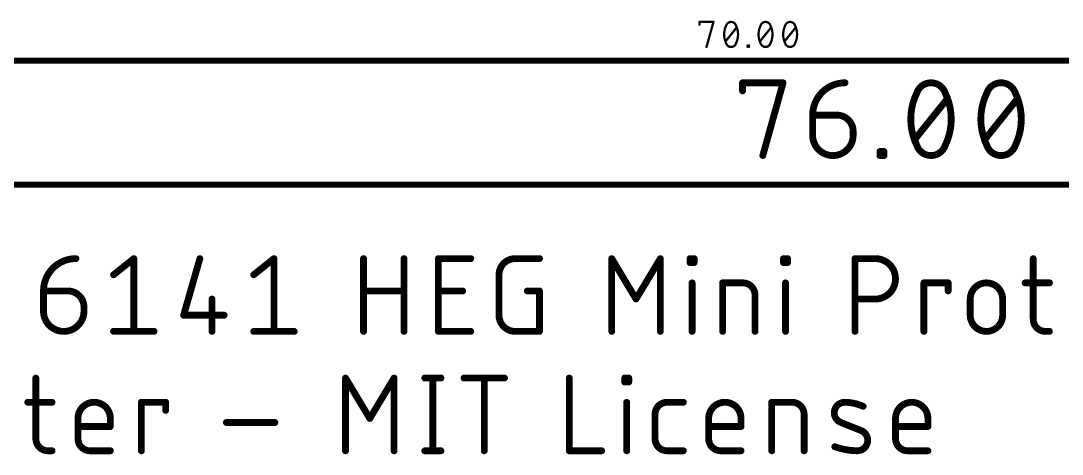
# Model space of a CAD drawing. Extents: x 121.2 to 197.3, y 1.3 to 32.2.
# Drawn here: x 140.04 to 163.27, y 1.32 to 11 of the extents above; entities that cross this region are included whole.
import ezdxf

# ---------------------------------------------------------------- set-up
doc = ezdxf.new("R2010")
doc.units = 0
doc.layers.add('47', color=253, linetype='CONTINUOUS')
doc.layers.add('48', color=253, linetype='CONTINUOUS')

msp = doc.modelspace()

# ---------------------------------------------------------------- linework, layer by layer
at = {"layer": '47'}
for points, const_width in [([(155.1839, 10.9137), (155.1839, 10.9758)], 0.0508), ([(155.1839, 10.9758), (155.4943, 10.9758)], 0.0508), ([(155.4943, 10.9758), (155.3391, 10.417)], 0.0508), ([(155.7635, 10.5412), (156.0119, 10.8516)], 0.0508), ([(156.5316, 10.5412), (156.78, 10.8516)], 0.0508), ([(157.0803, 10.5412), (157.3286, 10.8516)], 0.0508), ([(156.2562, 10.417), (156.2562, 10.448)], 0.0508), ([(156.2562, 10.448), (156.2873, 10.448)], 0.0508), ([(156.2873, 10.448), (156.2873, 10.417)], 0.0508), ([(156.2873, 10.417), (156.2562, 10.417)], 0.0508), ([(121.3246, 10.1092), (191.197, 10.1092)], 0.13), ([(156.1436, 9.4363), (156.1436, 9.6169)], 0.1524), ([(156.1436, 9.6169), (157.0467, 9.6169)], 0.1524), ([(157.0467, 9.6169), (156.5952, 7.9913)], 0.1524), ([(159.9854, 8.3525), (160.7079, 9.2557)], 0.1524), ([(161.5485, 8.3525), (162.271, 9.2557)], 0.1524), ([(157.7067, 8.8944), (158.2486, 8.8944)], 0.1524), ([(157.7067, 8.4429), (157.7067, 8.8944)], 0.1524), ([(158.6098, 8.5332), (158.6098, 8.4429)], 0.1524), ([(159.2073, 7.9913), (159.2073, 8.0816)], 0.1524), ([(159.2073, 8.0816), (159.2976, 8.0816)], 0.1524), ([(159.2976, 8.0816), (159.2976, 7.9913)], 0.1524), ([(159.2976, 7.9913), (159.2073, 7.9913)], 0.1524), ([(197.1922, 7.3406), (121.3246, 7.3406)], 0.13)]:
    msp.add_lwpolyline(points, dxfattribs=dict(at, const_width=const_width))
for points, const_width in [([(155.1966, 10.9758, 1), (155.1712, 10.9758)], 0.0254), ([(155.1839, 10.9885, 1), (155.1839, 10.9631)], 0.0254), ([(155.1712, 10.9137, 1), (155.1966, 10.9137)], 0.0254), ([(155.5065, 10.9724, 1), (155.4821, 10.9792)], 0.0254), ([(155.4943, 10.9631, 1), (155.4943, 10.9885)], 0.0254), ([(155.7791, 10.8982, 0.1139), (155.7325, 10.6964)], 0.0508), ([(155.8877, 10.9758, 0.3205), (155.7791, 10.8982)], 0.0508), ([(155.7905, 10.8926, 1), (155.7676, 10.9038)], 0.0254), ([(155.9964, 10.8982, 0.3205), (155.8877, 10.9758)], 0.0508), ([(155.8877, 10.9885, 1), (155.8877, 10.9631)], 0.0254), ([(155.8877, 10.9631, 1), (155.8877, 10.9885)], 0.0254), ([(156.0429, 10.6964, 0.1139), (155.9964, 10.8982)], 0.0508), ([(156.0078, 10.9038, 1), (155.985, 10.8926)], 0.0254), ([(156.5471, 10.8982, 0.1139), (156.5006, 10.6964)], 0.0508), ([(156.6558, 10.9758, 0.3205), (156.5471, 10.8982)], 0.0508), ([(156.5586, 10.8926, 1), (156.5357, 10.9038)], 0.0254), ([(156.7645, 10.8982, 0.3205), (156.6558, 10.9758)], 0.0508), ([(156.6558, 10.9885, 1), (156.6558, 10.9631)], 0.0254), ([(156.6558, 10.9631, 1), (156.6558, 10.9885)], 0.0254), ([(156.7759, 10.9038, 1), (156.753, 10.8926)], 0.0254), ([(156.811, 10.6964, 0.1139), (156.7645, 10.8982)], 0.0508), ([(157.0958, 10.8982, 0.1139), (157.0492, 10.6964)], 0.0508), ([(157.2044, 10.9758, 0.3205), (157.0958, 10.8982)], 0.0508), ([(157.1072, 10.8926, 1), (157.0844, 10.9038)], 0.0254), ([(157.3131, 10.8982, 0.3205), (157.2044, 10.9758)], 0.0508), ([(157.2044, 10.9885, 1), (157.2044, 10.9631)], 0.0254), ([(157.2044, 10.9631, 1), (157.2044, 10.9885)], 0.0254), ([(157.3597, 10.6964, 0.1139), (157.3131, 10.8982)], 0.0508), ([(157.3245, 10.9038, 1), (157.3017, 10.8926)], 0.0254), ([(155.7325, 10.6964, 0.1139), (155.7791, 10.4946)], 0.0508), ([(155.7452, 10.6964, 1), (155.7198, 10.6964)], 0.0254), ([(155.7198, 10.6964, 1), (155.7452, 10.6964)], 0.0254), ([(155.767, 10.9023, 1), (155.7911, 10.8941)], 0.0254), ([(155.9964, 10.4946, 0.1139), (156.0429, 10.6964)], 0.0508), ([(155.9844, 10.8941, 1), (156.0084, 10.9023)], 0.0254), ([(156.0218, 10.8437, 1), (156.002, 10.8596)], 0.0254), ([(156.0556, 10.6964, 1), (156.0302, 10.6964)], 0.0254), ([(156.0302, 10.6964, 1), (156.0556, 10.6964)], 0.0254), ([(156.5006, 10.6964, 0.1139), (156.5471, 10.4946)], 0.0508), ([(156.5133, 10.6964, 1), (156.4879, 10.6964)], 0.0254), ([(156.4879, 10.6964, 1), (156.5133, 10.6964)], 0.0254), ([(156.5351, 10.9023, 1), (156.5592, 10.8941)], 0.0254), ([(156.7645, 10.4946, 0.1139), (156.811, 10.6964)], 0.0508), ([(156.7524, 10.8941, 1), (156.7765, 10.9023)], 0.0254), ([(156.7899, 10.8437, 1), (156.7701, 10.8596)], 0.0254), ([(156.8237, 10.6964, 1), (156.7983, 10.6964)], 0.0254), ([(156.7983, 10.6964, 1), (156.8237, 10.6964)], 0.0254), ([(157.0492, 10.6964, 0.1139), (157.0958, 10.4946)], 0.0508), ([(157.0619, 10.6964, 1), (157.0365, 10.6964)], 0.0254), ([(157.0365, 10.6964, 1), (157.0619, 10.6964)], 0.0254), ([(157.0838, 10.9023, 1), (157.1078, 10.8941)], 0.0254), ([(157.3131, 10.4946, 0.1139), (157.3597, 10.6964)], 0.0508), ([(157.3011, 10.8941, 1), (157.3251, 10.9023)], 0.0254), ([(157.3385, 10.8437, 1), (157.3187, 10.8596)], 0.0254), ([(157.3724, 10.6964, 1), (157.347, 10.6964)], 0.0254), ([(157.347, 10.6964, 1), (157.3724, 10.6964)], 0.0254), ([(155.7536, 10.5491, 1), (155.7735, 10.5332)], 0.0254), ([(155.7911, 10.4987, 1), (155.767, 10.4905)], 0.0254), ([(155.7791, 10.4946, 0.3205), (155.8877, 10.417)], 0.0508), ([(155.7676, 10.489, 1), (155.7905, 10.5002)], 0.0254), ([(155.8877, 10.417, 0.3205), (155.9964, 10.4946)], 0.0508), ([(155.985, 10.5002, 1), (156.0078, 10.489)], 0.0254), ([(156.0084, 10.4905, 1), (155.9844, 10.4987)], 0.0254), ([(156.2689, 10.448, 1), (156.2435, 10.448)], 0.0254), ([(156.2562, 10.4607, 1), (156.2562, 10.4353)], 0.0254), ([(156.3, 10.448, 1), (156.2746, 10.448)], 0.0254), ([(156.2873, 10.4353, 1), (156.2873, 10.4607)], 0.0254), ([(156.5217, 10.5491, 1), (156.5415, 10.5332)], 0.0254), ([(156.5471, 10.4946, 0.3205), (156.6558, 10.417)], 0.0508), ([(156.5592, 10.4987, 1), (156.5351, 10.4905)], 0.0254), ([(156.5357, 10.489, 1), (156.5586, 10.5002)], 0.0254), ([(156.6558, 10.417, 0.3205), (156.7645, 10.4946)], 0.0508), ([(156.753, 10.5002, 1), (156.7759, 10.489)], 0.0254), ([(156.7765, 10.4905, 1), (156.7524, 10.4987)], 0.0254), ([(157.0703, 10.5491, 1), (157.0902, 10.5332)], 0.0254), ([(157.0958, 10.4946, 0.3205), (157.2044, 10.417)], 0.0508), ([(157.1078, 10.4987, 1), (157.0838, 10.4905)], 0.0254), ([(157.0844, 10.489, 1), (157.1072, 10.5002)], 0.0254), ([(157.2044, 10.417, 0.3205), (157.3131, 10.4946)], 0.0508), ([(157.3017, 10.5002, 1), (157.3245, 10.489)], 0.0254), ([(157.3251, 10.4905, 1), (157.3011, 10.4987)], 0.0254), ([(155.3268, 10.4204, 1), (155.3513, 10.4136)], 0.0254), ([(155.8877, 10.4297, 1), (155.8877, 10.4043)], 0.0254), ([(155.8877, 10.4043, 1), (155.8877, 10.4297)], 0.0254), ([(156.2562, 10.4297, 1), (156.2562, 10.4043)], 0.0254), ([(156.2435, 10.417, 1), (156.2689, 10.417)], 0.0254), ([(156.2746, 10.417, 1), (156.3, 10.417)], 0.0254), ([(156.2873, 10.4043, 1), (156.2873, 10.4297)], 0.0254), ([(156.6558, 10.4297, 1), (156.6558, 10.4043)], 0.0254), ([(156.6558, 10.4043, 1), (156.6558, 10.4297)], 0.0254), ([(157.2044, 10.4297, 1), (157.2044, 10.4043)], 0.0254), ([(157.2044, 10.4043, 1), (157.2044, 10.4297)], 0.0254), ([(156.1817, 9.6169, 1), (156.1055, 9.6169)], 0.0762), ([(156.1436, 9.655, 1), (156.1436, 9.5788)], 0.0762), ([(157.0834, 9.6067, 1), (157.01, 9.6271)], 0.0762), ([(157.0467, 9.5788, 1), (157.0467, 9.655)], 0.0762), ([(158.4292, 9.6169, 0.4142), (157.7067, 8.8944)], 0.1524), ([(158.4292, 9.5788, 1), (158.4292, 9.655)], 0.0762), ([(160.3466, 9.6169, 0.3205), (160.0306, 9.3911)], 0.1524), ([(160.6627, 9.3911, 0.3205), (160.3466, 9.6169)], 0.1524), ([(160.3466, 9.655, 1), (160.3466, 9.5788)], 0.0762), ([(160.3466, 9.5788, 1), (160.3466, 9.655)], 0.0762), ([(161.9098, 9.6169, 0.3205), (161.5937, 9.3911)], 0.1524), ([(162.2259, 9.3911, 0.3205), (161.9098, 9.6169)], 0.1524), ([(161.9098, 9.655, 1), (161.9098, 9.5788)], 0.0762), ([(161.9098, 9.5788, 1), (161.9098, 9.655)], 0.0762), ([(156.1055, 9.4363, 1), (156.1817, 9.4363)], 0.0762), ([(160.0306, 9.3911, 0.1139), (159.8951, 8.8041)], 0.1524), ([(159.9945, 9.4035, 1), (160.0666, 9.3788)], 0.0762), ([(160.0648, 9.3744, 1), (159.9963, 9.4078)], 0.0762), ([(160.7982, 8.8041, 0.1139), (160.6627, 9.3911)], 0.1524), ([(160.697, 9.4078, 1), (160.6285, 9.3744)], 0.0762), ([(160.6267, 9.3788, 1), (160.6988, 9.4035)], 0.0762), ([(160.7376, 9.2319, 1), (160.6781, 9.2795)], 0.0762), ([(161.5937, 9.3911, 0.1139), (161.4582, 8.8041)], 0.1524), ([(161.5576, 9.4035, 1), (161.6297, 9.3788)], 0.0762), ([(161.6279, 9.3744, 1), (161.5594, 9.4078)], 0.0762), ([(162.2601, 9.4078, 1), (162.1916, 9.3744)], 0.0762), ([(162.3613, 8.8041, 0.1139), (162.2259, 9.3911)], 0.1524), ([(162.1898, 9.3788, 1), (162.2619, 9.4035)], 0.0762), ([(162.3008, 9.2319, 1), (162.2413, 9.2795)], 0.0762), ([(157.7067, 8.9325, 1), (157.7067, 8.8563)], 0.0762), ([(157.7448, 8.8944, 1), (157.6686, 8.8944)], 0.0762), ([(157.6686, 8.8944, 1), (157.7448, 8.8944)], 0.0762), ([(158.6098, 8.5332, 0.4142), (158.2486, 8.8944)], 0.1524), ([(158.2486, 8.9325, 1), (158.2486, 8.8563)], 0.0762), ([(158.2486, 8.8563, 1), (158.2486, 8.9325)], 0.0762), ([(159.8951, 8.8041, 0.1139), (160.0306, 8.2171)], 0.1524), ([(159.9332, 8.8041, 1), (159.857, 8.8041)], 0.0762), ([(159.857, 8.8041, 1), (159.9332, 8.8041)], 0.0762), ([(160.6627, 8.2171, 0.1139), (160.7982, 8.8041)], 0.1524), ([(160.8363, 8.8041, 1), (160.7601, 8.8041)], 0.0762), ([(160.7601, 8.8041, 1), (160.8363, 8.8041)], 0.0762), ([(161.4582, 8.8041, 0.1139), (161.5937, 8.2171)], 0.1524), ([(161.4963, 8.8041, 1), (161.4201, 8.8041)], 0.0762), ([(161.4201, 8.8041, 1), (161.4963, 8.8041)], 0.0762), ([(162.2259, 8.2171, 0.1139), (162.3613, 8.8041)], 0.1524), ([(162.3994, 8.8041, 1), (162.3232, 8.8041)], 0.0762), ([(162.3232, 8.8041, 1), (162.3994, 8.8041)], 0.0762), ([(158.6479, 8.5332, 1), (158.5717, 8.5332)], 0.0762), ([(157.7067, 8.4429, 1), (158.6098, 8.4429)], 0.1524), ([(157.7448, 8.4429, 1), (157.6686, 8.4429)], 0.0762), ([(157.6686, 8.4429, 1), (157.7448, 8.4429)], 0.0762), ([(158.5717, 8.5332, 1), (158.6479, 8.5332)], 0.0762), ([(158.6479, 8.4429, 1), (158.5717, 8.4429)], 0.0762), ([(158.5717, 8.4429, 1), (158.6479, 8.4429)], 0.0762), ([(159.9556, 8.3763, 1), (160.0152, 8.3287)], 0.0762), ([(161.5188, 8.3763, 1), (161.5783, 8.3287)], 0.0762), ([(159.2454, 8.0816, 1), (159.1692, 8.0816)], 0.0762), ([(159.2073, 8.1197, 1), (159.2073, 8.0435)], 0.0762), ([(159.3357, 8.0816, 1), (159.2595, 8.0816)], 0.0762), ([(159.2976, 8.0435, 1), (159.2976, 8.1197)], 0.0762), ([(160.0666, 8.2294, 1), (159.9945, 8.2047)], 0.0762), ([(160.0306, 8.2171, 0.3205), (160.3466, 7.9913)], 0.1524), ([(159.9963, 8.2004, 1), (160.0648, 8.2338)], 0.0762), ([(160.3466, 7.9913, 0.3205), (160.6627, 8.2171)], 0.1524), ([(160.6285, 8.2338, 1), (160.697, 8.2004)], 0.0762), ([(160.6988, 8.2047, 1), (160.6267, 8.2294)], 0.0762), ([(161.6297, 8.2294, 1), (161.5576, 8.2047)], 0.0762), ([(161.5937, 8.2171, 0.3205), (161.9098, 7.9913)], 0.1524), ([(161.5594, 8.2004, 1), (161.6279, 8.2338)], 0.0762), ([(161.9098, 7.9913, 0.3205), (162.2259, 8.2171)], 0.1524), ([(162.1916, 8.2338, 1), (162.2601, 8.2004)], 0.0762), ([(162.2619, 8.2047, 1), (162.1898, 8.2294)], 0.0762), ([(156.5584, 8.0015, 1), (156.6319, 7.9811)], 0.0762), ([(159.2073, 8.0294, 1), (159.2073, 7.9532)], 0.0762), ([(159.1692, 7.9913, 1), (159.2454, 7.9913)], 0.0762), ([(159.2595, 7.9913, 1), (159.3357, 7.9913)], 0.0762), ([(159.2976, 7.9532, 1), (159.2976, 8.0294)], 0.0762), ([(160.3466, 8.0294, 1), (160.3466, 7.9532)], 0.0762), ([(160.3466, 7.9532, 1), (160.3466, 8.0294)], 0.0762), ([(161.9098, 8.0294, 1), (161.9098, 7.9532)], 0.0762), ([(161.9098, 7.9532, 1), (161.9098, 8.0294)], 0.0762)]:
    msp.add_lwpolyline(points, format="xyb", dxfattribs=dict(at, const_width=const_width))
at = {"layer": '48'}
for points, const_width in [([(141.2729, 5.6896, 0.4142), (140.5504, 4.9671)], 0.1524), ([(141.2729, 5.6515, 1), (141.2729, 5.7277)], 0.0762), ([(142.6032, 5.6896, 1), (142.527, 5.6896)], 0.0762), ([(142.5889, 5.6598, 1), (142.5413, 5.7194)], 0.0762), ([(144.0745, 5.6791, 1), (144.0013, 5.7001)], 0.0762), ([(145.7294, 5.6896, 1), (145.6532, 5.6896)], 0.0762), ([(145.7151, 5.6598, 1), (145.6675, 5.7194)], 0.0762), ([(147.7268, 5.6896, 1), (147.6506, 5.6896)], 0.0762), ([(148.6299, 5.6896, 1), (148.5537, 5.6896)], 0.0762), ([(149.3971, 5.6896, 1), (149.3209, 5.6896)], 0.0762), ([(149.359, 5.7277, 1), (149.359, 5.6515)], 0.0762), ([(150.0815, 5.6515, 1), (150.0815, 5.7277)], 0.0762), ([(151.072, 5.6896, 0.4142), (150.7107, 5.3284)], 0.1524), ([(151.072, 5.7277, 1), (151.072, 5.6515)], 0.0762), ([(151.072, 5.6515, 1), (151.072, 5.7277)], 0.0762), ([(151.6138, 5.6515, 1), (151.6138, 5.7277)], 0.0762), ([(153.2637, 5.6896, 1), (153.1875, 5.6896)], 0.0762), ([(153.2583, 5.7092, 1), (153.1929, 5.67)], 0.0762), ([(154.3474, 5.6896, 1), (154.2713, 5.6896)], 0.0762), ([(154.342, 5.67, 1), (154.2767, 5.7092)], 0.0762), ([(155.0109, 5.6896, 1), (154.9347, 5.6896)], 0.0762), ([(154.9728, 5.7277, 1), (154.9728, 5.6515)], 0.0762), ([(154.9728, 5.6374, 1), (154.9728, 5.5612)], 0.0762), ([(154.9347, 5.5993, 1), (155.0109, 5.5993)], 0.0762), ([(155.1012, 5.6896, 1), (155.025, 5.6896)], 0.0762), ([(155.025, 5.5993, 1), (155.1012, 5.5993)], 0.0762), ([(155.0631, 5.6515, 1), (155.0631, 5.7277)], 0.0762), ([(155.0631, 5.5612, 1), (155.0631, 5.6374)], 0.0762), ([(157.0951, 5.6896, 1), (157.0189, 5.6896)], 0.0762), ([(157.057, 5.7277, 1), (157.057, 5.6515)], 0.0762), ([(157.057, 5.6374, 1), (157.057, 5.5612)], 0.0762), ([(157.0189, 5.5993, 1), (157.0951, 5.5993)], 0.0762), ([(157.1854, 5.6896, 1), (157.1092, 5.6896)], 0.0762), ([(157.1092, 5.5993, 1), (157.1854, 5.5993)], 0.0762), ([(157.1473, 5.6515, 1), (157.1473, 5.7277)], 0.0762), ([(157.1473, 5.5612, 1), (157.1473, 5.6374)], 0.0762), ([(158.6897, 5.6896, 1), (158.6135, 5.6896)], 0.0762), ([(158.6516, 5.7277, 1), (158.6516, 5.6515)], 0.0762), ([(159.1032, 4.7865, 1), (159.1032, 5.6896)], 0.1524), ([(159.1032, 5.7277, 1), (159.1032, 5.6515)], 0.0762), ([(159.1032, 5.6515, 1), (159.1032, 5.7277)], 0.0762), ([(162.6655, 5.6896, 1), (162.5893, 5.6896)], 0.0762), ([(142.0897, 5.3581, 1), (142.1374, 5.2986)], 0.0762), ([(145.216, 5.3581, 1), (145.2636, 5.2986)], 0.0762), ([(150.7488, 5.3284, 1), (150.6726, 5.3284)], 0.0762), ([(150.6726, 5.3284, 1), (150.7488, 5.3284)], 0.0762), ([(155.0561, 5.1477, 1), (154.9799, 5.1477)], 0.0762), ([(155.7369, 5.1477, 1), (155.6607, 5.1477)], 0.0762), ([(155.6988, 5.1858, 1), (155.6988, 5.1096)], 0.0762), ([(156.4213, 4.8768, 0.4142), (156.1504, 5.1477)], 0.1524), ([(156.1504, 5.1858, 1), (156.1504, 5.1096)], 0.0762), ([(156.1504, 5.1096, 1), (156.1504, 5.1858)], 0.0762), ([(157.1402, 5.1477, 1), (157.064, 5.1477)], 0.0762), ([(160.2264, 5.1477, 1), (160.1502, 5.1477)], 0.0762), ([(160.1883, 5.1858, 1), (160.1883, 5.1096)], 0.0762), ([(160.7682, 5.1477, 1), (160.692, 5.1477)], 0.0762), ([(160.7301, 5.1096, 1), (160.7301, 5.1858)], 0.0762), ([(161.9443, 4.7865, 1), (161.2218, 4.7865)], 0.1524), ([(162.4468, 5.1858, 1), (162.4468, 5.1096)], 0.0762), ([(162.9887, 5.1096, 1), (162.9887, 5.1858)], 0.0762), ([(140.5504, 5.0052, 1), (140.5504, 4.929)], 0.0762), ([(140.5885, 4.9671, 1), (140.5123, 4.9671)], 0.0762), ([(140.5123, 4.9671, 1), (140.5885, 4.9671)], 0.0762), ([(141.4535, 4.6059, 0.4142), (141.0923, 4.9671)], 0.1524), ([(141.0923, 5.0052, 1), (141.0923, 4.929)], 0.0762), ([(141.0923, 4.929, 1), (141.0923, 5.0052)], 0.0762), ([(147.6887, 5.0052, 1), (147.6887, 4.929)], 0.0762), ([(148.5918, 4.929, 1), (148.5918, 5.0052)], 0.0762), ([(149.359, 5.0052, 1), (149.359, 4.929)], 0.0762), ([(149.9009, 4.929, 1), (149.9009, 5.0052)], 0.0762), ([(151.3429, 5.0052, 1), (151.3429, 4.929)], 0.0762), ([(151.6519, 4.9671, 1), (151.5757, 4.9671)], 0.0762), ([(151.6138, 4.929, 1), (151.6138, 5.0052)], 0.0762), ([(156.4594, 4.8768, 1), (156.3832, 4.8768)], 0.0762), ([(156.3832, 4.8768, 1), (156.4594, 4.8768)], 0.0762), ([(160.692, 4.9671, 1), (160.7682, 4.9671)], 0.0762), ([(141.4916, 4.6059, 1), (141.4154, 4.6059)], 0.0762), ([(144.3469, 4.7865, 1), (144.2707, 4.7865)], 0.0762), ([(153.7348, 4.8061, 1), (153.8002, 4.7669)], 0.0762), ([(153.7348, 4.7669, 1), (153.8002, 4.8061)], 0.0762), ([(158.6516, 4.8246, 1), (158.6516, 4.7484)], 0.0762), ([(159.1032, 4.8246, 1), (159.1032, 4.7484)], 0.0762), ([(159.1032, 4.7484, 1), (159.1032, 4.8246)], 0.0762), ([(161.2599, 4.7865, 1), (161.1837, 4.7865)], 0.0762), ([(161.1837, 4.7865, 1), (161.2599, 4.7865)], 0.0762), ([(161.9824, 4.7865, 1), (161.9062, 4.7865)], 0.0762), ([(161.9062, 4.7865, 1), (161.9824, 4.7865)], 0.0762), ([(140.5504, 4.5156, 1), (141.4535, 4.5156)], 0.1524), ([(140.5885, 4.5156, 1), (140.5123, 4.5156)], 0.0762), ([(140.5123, 4.5156, 1), (140.5885, 4.5156)], 0.0762), ([(141.4154, 4.6059, 1), (141.4916, 4.6059)], 0.0762), ([(141.4916, 4.5156, 1), (141.4154, 4.5156)], 0.0762), ([(141.4154, 4.5156, 1), (141.4916, 4.5156)], 0.0762), ([(143.64, 4.4357, 1), (143.7133, 4.4148)], 0.0762), ([(143.6767, 4.4633, 1), (143.6767, 4.3871)], 0.0762), ([(144.5798, 4.3871, 1), (144.5798, 4.4633)], 0.0762), ([(150.7107, 4.4252, 0.4142), (151.072, 4.064)], 0.1524), ([(150.7488, 4.4252, 1), (150.6726, 4.4252)], 0.0762), ([(150.6726, 4.4252, 1), (150.7488, 4.4252)], 0.0762), ([(161.2218, 4.4252, 1), (161.9443, 4.4252)], 0.1524), ([(161.2599, 4.4252, 1), (161.1837, 4.4252)], 0.0762), ([(161.1837, 4.4252, 1), (161.2599, 4.4252)], 0.0762), ([(161.9824, 4.4252, 1), (161.9062, 4.4252)], 0.0762), ([(161.9062, 4.4252, 1), (161.9824, 4.4252)], 0.0762), ([(162.6274, 4.3349, 0.4142), (162.8984, 4.064)], 0.1524), ([(162.6655, 4.3349, 1), (162.5893, 4.3349)], 0.0762), ([(162.5893, 4.3349, 1), (162.6655, 4.3349)], 0.0762), ([(142.1136, 4.1021, 1), (142.1136, 4.0259)], 0.0762), ([(142.527, 4.064, 1), (142.6032, 4.064)], 0.0762), ([(143.0167, 4.0259, 1), (143.0167, 4.1021)], 0.0762), ([(144.2707, 4.064, 1), (144.3469, 4.064)], 0.0762), ([(145.2398, 4.1021, 1), (145.2398, 4.0259)], 0.0762), ([(145.6532, 4.064, 1), (145.7294, 4.064)], 0.0762), ([(146.1429, 4.0259, 1), (146.1429, 4.1021)], 0.0762), ([(147.6506, 4.064, 1), (147.7268, 4.064)], 0.0762), ([(148.5537, 4.064, 1), (148.6299, 4.064)], 0.0762), ([(149.359, 4.1021, 1), (149.359, 4.0259)], 0.0762), ([(149.3209, 4.064, 1), (149.3971, 4.064)], 0.0762), ([(150.0815, 4.0259, 1), (150.0815, 4.1021)], 0.0762), ([(151.072, 4.1021, 1), (151.072, 4.0259)], 0.0762), ([(151.072, 4.0259, 1), (151.072, 4.1021)], 0.0762), ([(151.5757, 4.064, 1), (151.6519, 4.064)], 0.0762), ([(151.6138, 4.0259, 1), (151.6138, 4.1021)], 0.0762), ([(153.1875, 4.064, 1), (153.2637, 4.064)], 0.0762), ([(154.2713, 4.064, 1), (154.3474, 4.064)], 0.0762), ([(154.9799, 4.064, 1), (155.0561, 4.064)], 0.0762), ([(155.6607, 4.064, 1), (155.7369, 4.064)], 0.0762), ([(156.3832, 4.064, 1), (156.4594, 4.064)], 0.0762), ([(157.064, 4.064, 1), (157.1402, 4.064)], 0.0762), ([(158.6135, 4.064, 1), (158.6897, 4.064)], 0.0762), ([(160.1502, 4.064, 1), (160.2264, 4.064)], 0.0762), ([(162.8984, 4.1021, 1), (162.8984, 4.0259)], 0.0762), ([(162.8984, 4.0259, 1), (162.8984, 4.1021)], 0.0762), ([(162.9887, 4.0259, 1), (162.9887, 4.1021)], 0.0762), ([(140.4182, 3.0226, 1), (140.342, 3.0226)], 0.0762), ([(147.3249, 3.0226, 1), (147.2487, 3.0226)], 0.0762), ([(147.3195, 3.0422, 1), (147.2541, 3.003)], 0.0762), ([(148.4086, 3.0226, 1), (148.3324, 3.0226)], 0.0762), ([(148.4032, 3.003, 1), (148.3379, 3.0422)], 0.0762), ([(149.0548, 3.0607, 1), (149.0548, 2.9845)], 0.0762), ([(149.2736, 3.0226, 1), (149.1974, 3.0226)], 0.0762), ([(149.4161, 2.9845, 1), (149.4161, 3.0607)], 0.0762), ([(149.9302, 3.0607, 1), (149.9302, 2.9845)], 0.0762), ([(150.4199, 3.0226, 1), (150.3437, 3.0226)], 0.0762), ([(150.8333, 2.9845, 1), (150.8333, 3.0607)], 0.0762), ([(152.316, 3.0226, 1), (152.2398, 3.0226)], 0.0762), ([(153.5149, 3.0607, 1), (153.5149, 2.9845)], 0.0762), ([(153.553, 3.0226, 1), (153.4769, 3.0226)], 0.0762), ([(153.6434, 3.0226, 1), (153.5672, 3.0226)], 0.0762), ([(153.6053, 2.9845, 1), (153.6053, 3.0607)], 0.0762), ([(153.5149, 2.9704, 1), (153.5149, 2.8942)], 0.0762), ([(153.4769, 2.9323, 1), (153.553, 2.9323)], 0.0762), ([(153.5672, 2.9323, 1), (153.6434, 2.9323)], 0.0762), ([(153.6053, 2.8942, 1), (153.6053, 2.9704)], 0.0762), ([(140.1994, 2.5188, 1), (140.1994, 2.4426)], 0.0762), ([(140.7413, 2.4426, 1), (140.7413, 2.5188)], 0.0762), ([(142.0416, 2.1195, 1), (141.3191, 2.1195)], 0.1524), ([(142.7725, 2.4807, 1), (142.6963, 2.4807)], 0.0762), ([(142.7344, 2.5188, 1), (142.7344, 2.4426)], 0.0762), ([(143.3144, 2.4807, 1), (143.2382, 2.4807)], 0.0762), ([(143.2763, 2.4426, 1), (143.2763, 2.5188)], 0.0762), ([(153.5982, 2.4807, 1), (153.522, 2.4807)], 0.0762), ([(154.4615, 2.4807, 0.4142), (154.1906, 2.2098)], 0.1524), ([(154.4615, 2.5188, 1), (154.4615, 2.4426)], 0.0762), ([(154.4615, 2.4426, 1), (154.4615, 2.5188)], 0.0762), ([(154.8228, 2.4426, 1), (154.8228, 2.5188)], 0.0762), ([(156.1097, 2.1195, 1), (155.3872, 2.1195)], 0.1524), ([(156.8321, 2.4807, 1), (156.7559, 2.4807)], 0.0762), ([(156.794, 2.5188, 1), (156.794, 2.4426)], 0.0762), ([(157.5165, 2.2098, 0.4142), (157.2456, 2.4807)], 0.1524), ([(157.2456, 2.5188, 1), (157.2456, 2.4426)], 0.0762), ([(157.2456, 2.4426, 1), (157.2456, 2.5188)], 0.0762), ([(158.4266, 2.4807, 0.8318), (158.3363, 2.0292)], 0.1524), ([(158.833, 2.3904, 0.1025), (158.4266, 2.4807)], 0.1524), ([(158.4272, 2.5188, 1), (158.4261, 2.4426)], 0.0762), ([(158.4261, 2.4426, 1), (158.4272, 2.5188)], 0.0762), ([(160.278, 2.1195, 1), (159.5556, 2.1195)], 0.1524), ([(143.2382, 2.3001, 1), (143.3144, 2.3001)], 0.0762), ([(158.8174, 2.3557, 1), (158.8487, 2.4252)], 0.0762), ([(141.3572, 2.1195, 1), (141.281, 2.1195)], 0.0762), ([(141.281, 2.1195, 1), (141.3572, 2.1195)], 0.0762), ([(142.0797, 2.1195, 1), (142.0035, 2.1195)], 0.0762), ([(142.0035, 2.1195, 1), (142.0797, 2.1195)], 0.0762), ([(144.6295, 2.0673, 1), (144.6295, 1.9911)], 0.0762), ([(145.7132, 1.9911, 1), (145.7132, 2.0673)], 0.0762), ([(147.796, 2.1391, 1), (147.8613, 2.0999)], 0.0762), ([(147.796, 2.0999, 1), (147.8613, 2.1391)], 0.0762), ([(154.2287, 2.2098, 1), (154.1525, 2.2098)], 0.0762), ([(154.1525, 2.2098, 1), (154.2287, 2.2098)], 0.0762), ([(155.4253, 2.1195, 1), (155.3491, 2.1195)], 0.0762), ([(155.3491, 2.1195, 1), (155.4253, 2.1195)], 0.0762), ([(156.1478, 2.1195, 1), (156.0716, 2.1195)], 0.0762), ([(156.0716, 2.1195, 1), (156.1478, 2.1195)], 0.0762), ([(157.5546, 2.2098, 1), (157.4784, 2.2098)], 0.0762), ([(157.4784, 2.2098, 1), (157.5546, 2.2098)], 0.0762), ([(158.3505, 2.0645, 1), (158.3222, 1.9938)], 0.0762), ([(158.3222, 1.9938, 1), (158.3505, 2.0646)], 0.0762), ([(159.5937, 2.1195, 1), (159.5175, 2.1195)], 0.0762), ([(159.5175, 2.1195, 1), (159.5937, 2.1195)], 0.0762), ([(160.3161, 2.1195, 1), (160.2399, 2.1195)], 0.0762), ([(160.2399, 2.1195, 1), (160.3161, 2.1195)], 0.0762), ([(141.3191, 1.977, 1), (141.3191, 1.9008)], 0.0762), ([(142.0035, 1.9389, 1), (142.0797, 1.9389)], 0.0762), ([(142.0416, 1.9008, 1), (142.0416, 1.977)], 0.0762), ([(155.3872, 1.977, 1), (155.3872, 1.9008)], 0.0762), ([(156.0716, 1.9389, 1), (156.1478, 1.9389)], 0.0762), ([(156.1097, 1.9008, 1), (156.1097, 1.977)], 0.0762), ([(158.6976, 1.397, 0.8318), (158.7879, 1.8486)], 0.1524), ([(158.802, 1.8839, 1), (158.7737, 1.8132)], 0.0762), ([(158.7737, 1.8132, 1), (158.802, 1.8839)], 0.0762), ([(159.5556, 1.977, 1), (159.5556, 1.9008)], 0.0762), ([(160.2399, 1.9389, 1), (160.3161, 1.9389)], 0.0762), ([(160.278, 1.9008, 1), (160.278, 1.977)], 0.0762), ([(140.3801, 1.6679, 0.4142), (140.651, 1.397)], 0.1524), ([(140.4182, 1.6679, 1), (140.342, 1.6679)], 0.0762), ([(140.342, 1.6679, 1), (140.4182, 1.6679)], 0.0762), ([(141.3191, 1.6679, 0.4142), (141.5901, 1.397)], 0.1524), ([(141.3572, 1.6679, 1), (141.281, 1.6679)], 0.0762), ([(141.281, 1.6679, 1), (141.3572, 1.6679)], 0.0762), ([(154.1906, 1.6679, 0.4142), (154.4615, 1.397)], 0.1524), ([(154.2287, 1.6679, 1), (154.1525, 1.6679)], 0.0762), ([(154.1525, 1.6679, 1), (154.2287, 1.6679)], 0.0762), ([(155.3872, 1.6679, 0.4142), (155.6582, 1.397)], 0.1524), ([(155.4253, 1.6679, 1), (155.3491, 1.6679)], 0.0762), ([(155.3491, 1.6679, 1), (155.4253, 1.6679)], 0.0762), ([(159.5556, 1.6679, 0.4142), (159.8265, 1.397)], 0.1524), ([(159.5937, 1.6679, 1), (159.5175, 1.6679)], 0.0762), ([(159.5175, 1.6679, 1), (159.5937, 1.6679)], 0.0762), ([(140.651, 1.4351, 1), (140.651, 1.3589)], 0.0762), ([(140.651, 1.3589, 1), (140.651, 1.4351)], 0.0762), ([(140.7413, 1.3589, 1), (140.7413, 1.4351)], 0.0762), ([(141.5901, 1.4351, 1), (141.5901, 1.3589)], 0.0762), ([(141.5901, 1.3589, 1), (141.5901, 1.4351)], 0.0762), ([(142.0416, 1.3589, 1), (142.0416, 1.4351)], 0.0762), ([(142.6963, 1.397, 1), (142.7725, 1.397)], 0.0762), ([(147.2487, 1.397, 1), (147.3249, 1.397)], 0.0762), ([(148.3324, 1.397, 1), (148.4086, 1.397)], 0.0762), ([(149.0548, 1.4351, 1), (149.0548, 1.3589)], 0.0762), ([(149.1974, 1.397, 1), (149.2736, 1.397)], 0.0762), ([(149.4161, 1.3589, 1), (149.4161, 1.4351)], 0.0762), ([(150.3437, 1.397, 1), (150.4199, 1.397)], 0.0762), ([(152.2779, 1.4351, 1), (152.2779, 1.3589)], 0.0762), ([(152.2398, 1.397, 1), (152.316, 1.397)], 0.0762), ([(153.0004, 1.3589, 1), (153.0004, 1.4351)], 0.0762), ([(153.522, 1.397, 1), (153.5982, 1.397)], 0.0762), ([(154.4615, 1.4351, 1), (154.4615, 1.3589)], 0.0762), ([(154.4615, 1.3589, 1), (154.4615, 1.4351)], 0.0762), ([(154.8228, 1.3589, 1), (154.8228, 1.4351)], 0.0762), ([(155.6582, 1.4351, 1), (155.6582, 1.3589)], 0.0762), ([(155.6582, 1.3589, 1), (155.6582, 1.4351)], 0.0762), ([(156.1097, 1.3589, 1), (156.1097, 1.4351)], 0.0762), ([(156.7559, 1.397, 1), (156.8321, 1.397)], 0.0762), ([(157.4784, 1.397, 1), (157.5546, 1.397)], 0.0762), ([(158.2138, 1.5232, 1), (158.1879, 1.4515)], 0.0762), ([(158.2009, 1.4873, 0.083), (158.6976, 1.397)], 0.1524), ([(158.6981, 1.4351, 1), (158.697, 1.3589)], 0.0762), ([(158.697, 1.3589, 1), (158.6981, 1.4351)], 0.0762), ([(159.8265, 1.4351, 1), (159.8265, 1.3589)], 0.0762), ([(159.8265, 1.3589, 1), (159.8265, 1.4351)], 0.0762), ([(160.278, 1.3589, 1), (160.278, 1.4351)], 0.0762)]:
    msp.add_lwpolyline(points, format="xyb", dxfattribs=dict(at, const_width=const_width))
at = {"layer": '48', "const_width": 0.1524}
for points in [[(142.1136, 5.3284), (142.5651, 5.6896)], [(142.5651, 5.6896), (142.5651, 4.064)], [(144.0379, 5.6896), (143.6767, 4.4252)], [(145.2398, 5.3284), (145.6913, 5.6896)], [(145.6913, 5.6896), (145.6913, 4.064)], [(147.6887, 4.064), (147.6887, 5.6896)], [(148.5918, 5.6896), (148.5918, 4.064)], [(149.359, 4.064), (149.359, 5.6896)], [(149.359, 5.6896), (150.0815, 5.6896)], [(151.072, 5.6896), (151.6138, 5.6896)], [(153.2256, 4.064), (153.2256, 5.6896)], [(153.2256, 5.6896), (153.7675, 4.7865)], [(153.7675, 4.7865), (154.3093, 5.6896)], [(154.3093, 5.6896), (154.3093, 4.064)], [(154.9728, 5.5993), (154.9728, 5.6896)], [(154.9728, 5.6896), (155.0631, 5.6896)], [(155.0631, 5.5993), (154.9728, 5.5993)], [(155.0631, 5.6896), (155.0631, 5.5993)], [(157.057, 5.5993), (157.057, 5.6896)], [(157.057, 5.6896), (157.1473, 5.6896)], [(157.1473, 5.5993), (157.057, 5.5993)], [(157.1473, 5.6896), (157.1473, 5.5993)], [(158.6516, 4.064), (158.6516, 5.6896)], [(158.6516, 5.6896), (159.1032, 5.6896)], [(162.6274, 5.6896), (162.6274, 4.3349)], [(150.7107, 4.4252), (150.7107, 5.3284)], [(155.018, 4.064), (155.018, 5.1477)], [(155.6988, 4.064), (155.6988, 5.1477)], [(155.6988, 5.1477), (156.1504, 5.1477)], [(157.1021, 4.064), (157.1021, 5.1477)], [(160.1883, 4.064), (160.1883, 5.1477)], [(160.1883, 5.1477), (160.7301, 5.1477)], [(160.7301, 5.1477), (160.7301, 4.9671)], [(162.4468, 5.1477), (162.9887, 5.1477)], [(140.5504, 4.9671), (141.0923, 4.9671)], [(140.5504, 4.5156), (140.5504, 4.9671)], [(147.6887, 4.9671), (148.5918, 4.9671)], [(149.359, 4.9671), (149.9009, 4.9671)], [(151.3429, 4.9671), (151.6138, 4.9671)], [(151.6138, 4.9671), (151.6138, 4.064)], [(156.4213, 4.8768), (156.4213, 4.064)], [(141.4535, 4.6059), (141.4535, 4.5156)], [(144.3088, 4.7865), (144.3088, 4.064)], [(159.1032, 4.7865), (158.6516, 4.7865)], [(161.2218, 4.4252), (161.2218, 4.7865)], [(161.9443, 4.7865), (161.9443, 4.4252)], [(143.6767, 4.4252), (144.5798, 4.4252)], [(142.1136, 4.064), (143.0167, 4.064)], [(145.2398, 4.064), (146.1429, 4.064)], [(150.0815, 4.064), (149.359, 4.064)], [(151.6138, 4.064), (151.072, 4.064)], [(162.8984, 4.064), (162.9887, 4.064)], [(140.3801, 3.0226), (140.3801, 1.6679)], [(147.2868, 1.397), (147.2868, 3.0226)], [(147.2868, 3.0226), (147.8287, 2.1195)], [(147.8287, 2.1195), (148.3705, 3.0226)], [(148.3705, 3.0226), (148.3705, 1.397)], [(149.0548, 3.0226), (149.4161, 3.0226)], [(149.2355, 3.0226), (149.2355, 1.397)], [(149.9302, 3.0226), (150.8333, 3.0226)], [(150.3818, 1.397), (150.3818, 3.0226)], [(152.2779, 3.0226), (152.2779, 1.397)], [(153.5149, 2.9323), (153.5149, 3.0226)], [(153.5149, 3.0226), (153.6053, 3.0226)], [(153.6053, 3.0226), (153.6053, 2.9323)], [(153.6053, 2.9323), (153.5149, 2.9323)], [(140.1994, 2.4807), (140.7413, 2.4807)], [(142.7344, 1.397), (142.7344, 2.4807)], [(142.7344, 2.4807), (143.2763, 2.4807)], [(143.2763, 2.4807), (143.2763, 2.3001)], [(153.5601, 1.397), (153.5601, 2.4807)], [(154.4615, 2.4807), (154.8228, 2.4807)], [(156.794, 1.397), (156.794, 2.4807)], [(156.794, 2.4807), (157.2456, 2.4807)], [(141.3191, 1.6679), (141.3191, 2.1195)], [(142.0416, 2.1195), (142.0416, 1.9389)], [(144.6295, 2.0292), (145.7132, 2.0292)], [(154.1906, 1.6679), (154.1906, 2.2098)], [(155.3872, 1.6679), (155.3872, 2.1195)], [(156.1097, 2.1195), (156.1097, 1.9389)], [(157.5165, 2.2098), (157.5165, 1.397)], [(158.7879, 1.8486), (158.3363, 2.0292)], [(159.5556, 1.6679), (159.5556, 2.1195)], [(160.278, 2.1195), (160.278, 1.9389)], [(142.0416, 1.9389), (141.3191, 1.9389)], [(156.1097, 1.9389), (155.3872, 1.9389)], [(160.278, 1.9389), (159.5556, 1.9389)], [(140.651, 1.397), (140.7413, 1.397)], [(142.0416, 1.397), (141.5901, 1.397)], [(149.0548, 1.397), (149.4161, 1.397)], [(152.2779, 1.397), (153.0004, 1.397)], [(154.8228, 1.397), (154.4615, 1.397)], [(156.1097, 1.397), (155.6582, 1.397)], [(160.278, 1.397), (159.8265, 1.397)]]:
    msp.add_lwpolyline(points, dxfattribs=at)

doc.saveas('drawing.dxf')
